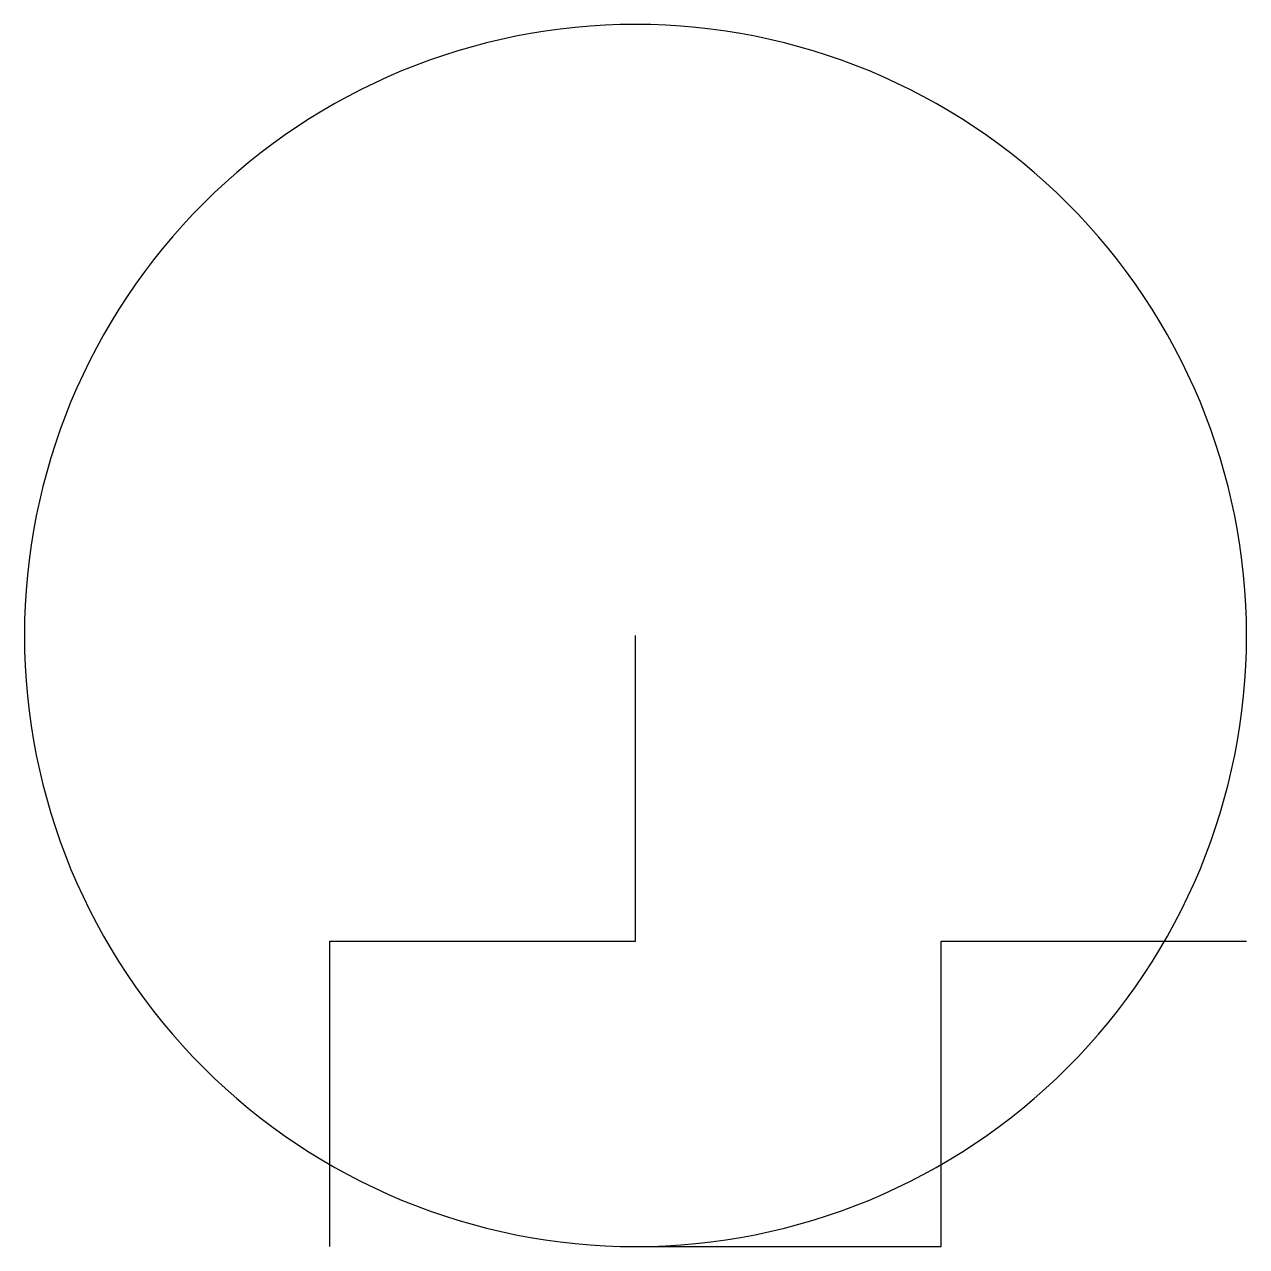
# Model space of a CAD drawing. Extents: x 0 to 40, y 10 to 50.
import ezdxf

# ---------------------------------------------------------------- set-up
doc = ezdxf.new("R2010")
doc.units = 0
doc.layers.add('LAYER_1', color=18, linetype='CONTINUOUS')

msp = doc.modelspace()

# ---------------------------------------------------------------- linework, layer by layer
at = {"layer": 'LAYER_1'}
msp.add_lwpolyline([(20, 50, 0.414214), (0, 30, 0.414214), (20, 10, 0.414214), (40, 30, 0.414214)], format="xyb", close=True, dxfattribs=at)
for points in [[(10, 10), (10, 20), (20, 20), (20, 30)], [(20, 10), (30, 10), (30, 20), (40, 20)]]:
    msp.add_lwpolyline(points, dxfattribs=at)

doc.saveas('drawing.dxf')
